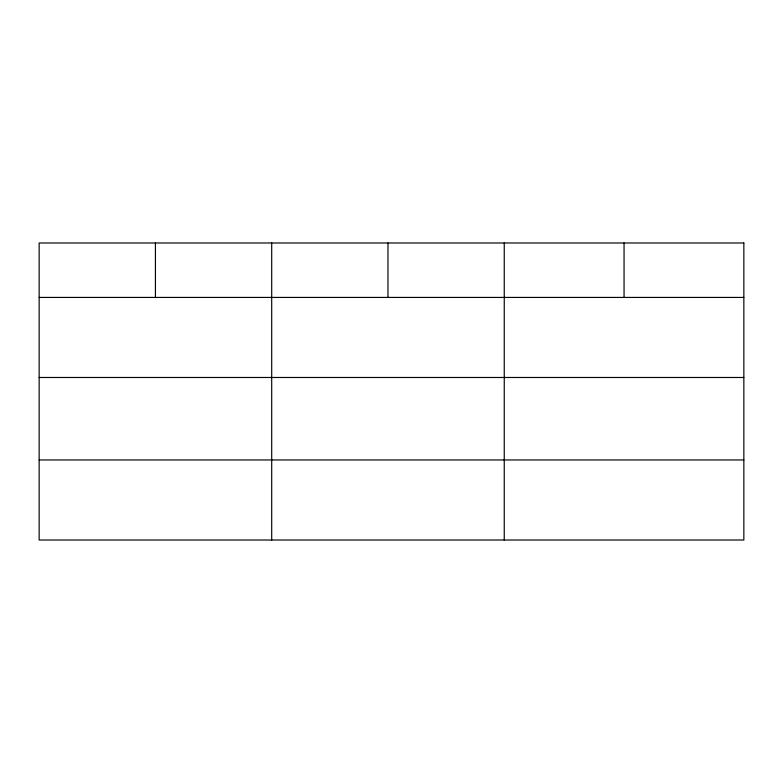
<?xml version="1.0" encoding="UTF-8"?>
<svg xmlns="http://www.w3.org/2000/svg" width="783" height="783" viewBox="0 0 783 783"><rect width="100%" height="100%" fill="white"/><g stroke="black" fill="none" stroke-linecap="round" stroke-linejoin="round"><path stroke-width="1.17" d="M39.15 297.432L743.85 297.432M39.15 377.484L743.85 377.484M39.15 459.964L743.85 459.964M624.051 242.984L624.051 297.432M504.252 242.984L504.252 540.016M387.976 242.984L387.976 297.432M271.701 242.984L271.701 540.016M155.425 242.984L155.425 297.432M743.85 242.984L39.15 242.984L39.15 540.016L743.85 540.016L743.85 242.984"/></g></svg>
